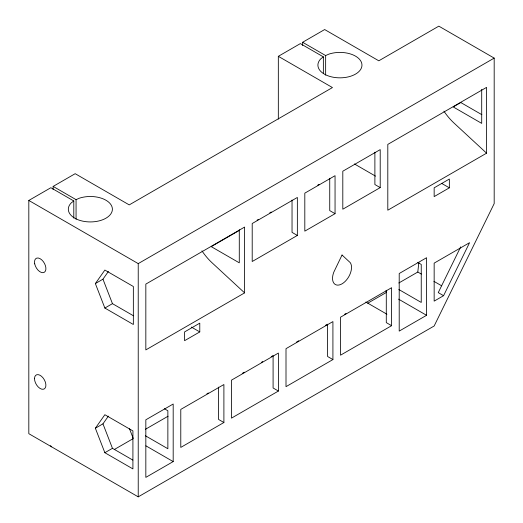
<?xml version="1.0" encoding="UTF-8"?>
<svg xmlns="http://www.w3.org/2000/svg" width="523" height="523" viewBox="0 0 523 523"><rect width="100%" height="100%" fill="white"/><g stroke="black" fill="none" stroke-linecap="round" stroke-linejoin="round"><path stroke-width="0.78" d="M53.143 189.672L53.143 186.41L75.181 173.688L129.233 204.892L332.451 87.563L278.328 56.321L300.359 43.599L323.364 56.87L323.364 73.181M73.789 218.091L73.789 200.969L50.862 187.724L28.817 200.446L28.817 433.685L138.229 496.85L434.155 325.999L494.183 203.604L494.183 58.105L438.83 26.15L378.802 60.805L324.659 29.55L302.634 42.278L302.634 45.54M76.064 219.222L76.064 199.649L53.143 186.41M173.185 461.587L173.185 404.018L145.832 419.806L145.832 477.381L173.185 461.587L145.891 445.831M199.779 331.922L199.779 323.149L184.58 331.922L184.58 340.695L199.779 331.922L191.372 327.065M218.575 387.118L218.575 419.446L223.896 422.519L223.896 384.529L180.781 409.417L180.781 447.413L223.896 422.519M239.286 229.689L239.286 262.827L211.233 246.634L239.449 230.342M244.607 292.88L244.607 227.074L145.832 284.1L145.832 349.907L244.607 292.88L211.913 262.644A42.801 24.712 60 0 1 201.95 250.857M273.091 355.647L273.091 387.974L278.406 391.047L278.406 353.058L231.493 380.143L231.493 418.132L278.406 391.047M278.328 119.113L278.328 56.321M292.037 200.041L292.037 232.375L297.358 235.442L297.358 197.452L252.204 223.524L252.204 261.513L297.358 235.442M325.646 75.129L325.646 55.556L302.634 42.278M327.601 324.168L327.601 356.503L332.916 359.576L332.916 321.586L286.003 348.671L286.003 386.66L332.916 359.576M374.886 152.206L374.886 184.541L380.208 187.613L380.208 149.617L342.807 171.211L342.807 209.207L380.208 187.613M386.288 290.285L386.288 322.619L391.609 325.692L391.609 287.702L340.519 317.2L340.519 355.189L391.609 325.692M426.559 315.304L426.559 257.728L399.206 273.522L399.206 331.098L426.559 315.304L398.565 299.143M449.349 187.829L449.349 179.056L434.155 187.829L434.155 196.602L449.349 187.829L441.647 183.383M481.703 89.348L481.703 123.382L453.212 106.927L460.809 102.541L481.84 114.681M486.58 153.174L486.58 87.374L387.805 144.4L387.805 210.2L486.58 153.174L453.886 122.938A42.801 24.712 60 0 1 443.922 111.157M398.814 282.995L417.799 272.032L418.851 262.441M460.685 246.882L438.254 292.619L443.576 295.691L469.569 242.692L434.155 263.134L434.155 301.124L443.576 295.691M95.363 283.571L104.862 270.058L133.352 286.506L133.352 324.495L104.862 308.047L95.363 283.571L102.959 279.184L108.385 271.463M95.363 428.232L104.855 414.719L132.914 430.913L132.914 468.909L104.855 452.709L95.363 428.232L102.959 423.846L108.385 416.125M323.364 56.87L320.861 58.766A22.031 12.715 0 0 0 336.106 77.646A22.031 12.715 0 0 0 361.628 62.917A22.031 12.715 0 0 0 328.921 54.111L325.646 55.556M73.789 200.969L71.285 202.852A22.031 12.715 0 0 0 86.537 221.739A22.031 12.715 0 0 0 112.053 207.003A22.031 12.715 0 0 0 79.346 198.197L76.064 199.649M28.817 200.446L138.229 263.612L494.183 58.105M104.862 308.047L112.458 303.66L133.489 315.8M257.087 220.157L258.499 219.346M269.783 212.828L271.195 212.018M317.755 185.135L319.161 184.318M335.053 213.678L304.811 231.14L304.811 193.15L335.053 175.689L335.053 213.678L329.738 210.606L329.738 178.278M104.855 452.709L112.458 448.322L132.849 460.096M145.459 429.272L168.066 416.216M206.912 393.793L208.324 392.976M242.227 373.402L244.346 372.18M261.297 362.393L262.709 361.576M271.189 356.679L272.601 355.869M296.613 342.003L298.738 340.78M325.574 325.28L326.986 324.463M344.644 314.271L346.056 313.454M114.354 449.492L133.293 438.562M367.734 303.203L386.674 292.272L386.079 290.755M354.437 163.954L375.521 176.133M417.759 262.435L421.244 264.448L421.244 302.438L398.82 289.494M417.799 272.032L421.309 274.059M433.933 281.348L441.647 285.8M365.839 302.039L386.922 314.212M164.379 408.725L167.863 410.738L167.863 448.727L145.44 435.783M50.561 445.635L51.607 446.845M129.462 428.71L132.999 437.803M102.959 279.184L112.458 303.66M102.959 423.846L112.458 448.322M138.229 263.612L138.229 496.85M342.035 255.015L333.811 272.137A13.435 7.753 -60 0 0 342.035 283.839A13.435 7.753 -60 0 0 350.26 262.644L342.035 255.015M34.511 378.665A8.061 4.655 60 0 0 43.056 389.295A8.061 4.655 60 0 0 43.056 377.9A8.061 4.655 60 0 0 34.511 378.665M34.708 263.86A8.061 4.655 60 0 0 44.246 272.313A8.061 4.655 60 0 0 41.69 259.826A8.061 4.655 60 0 0 34.708 263.86"/></g></svg>
